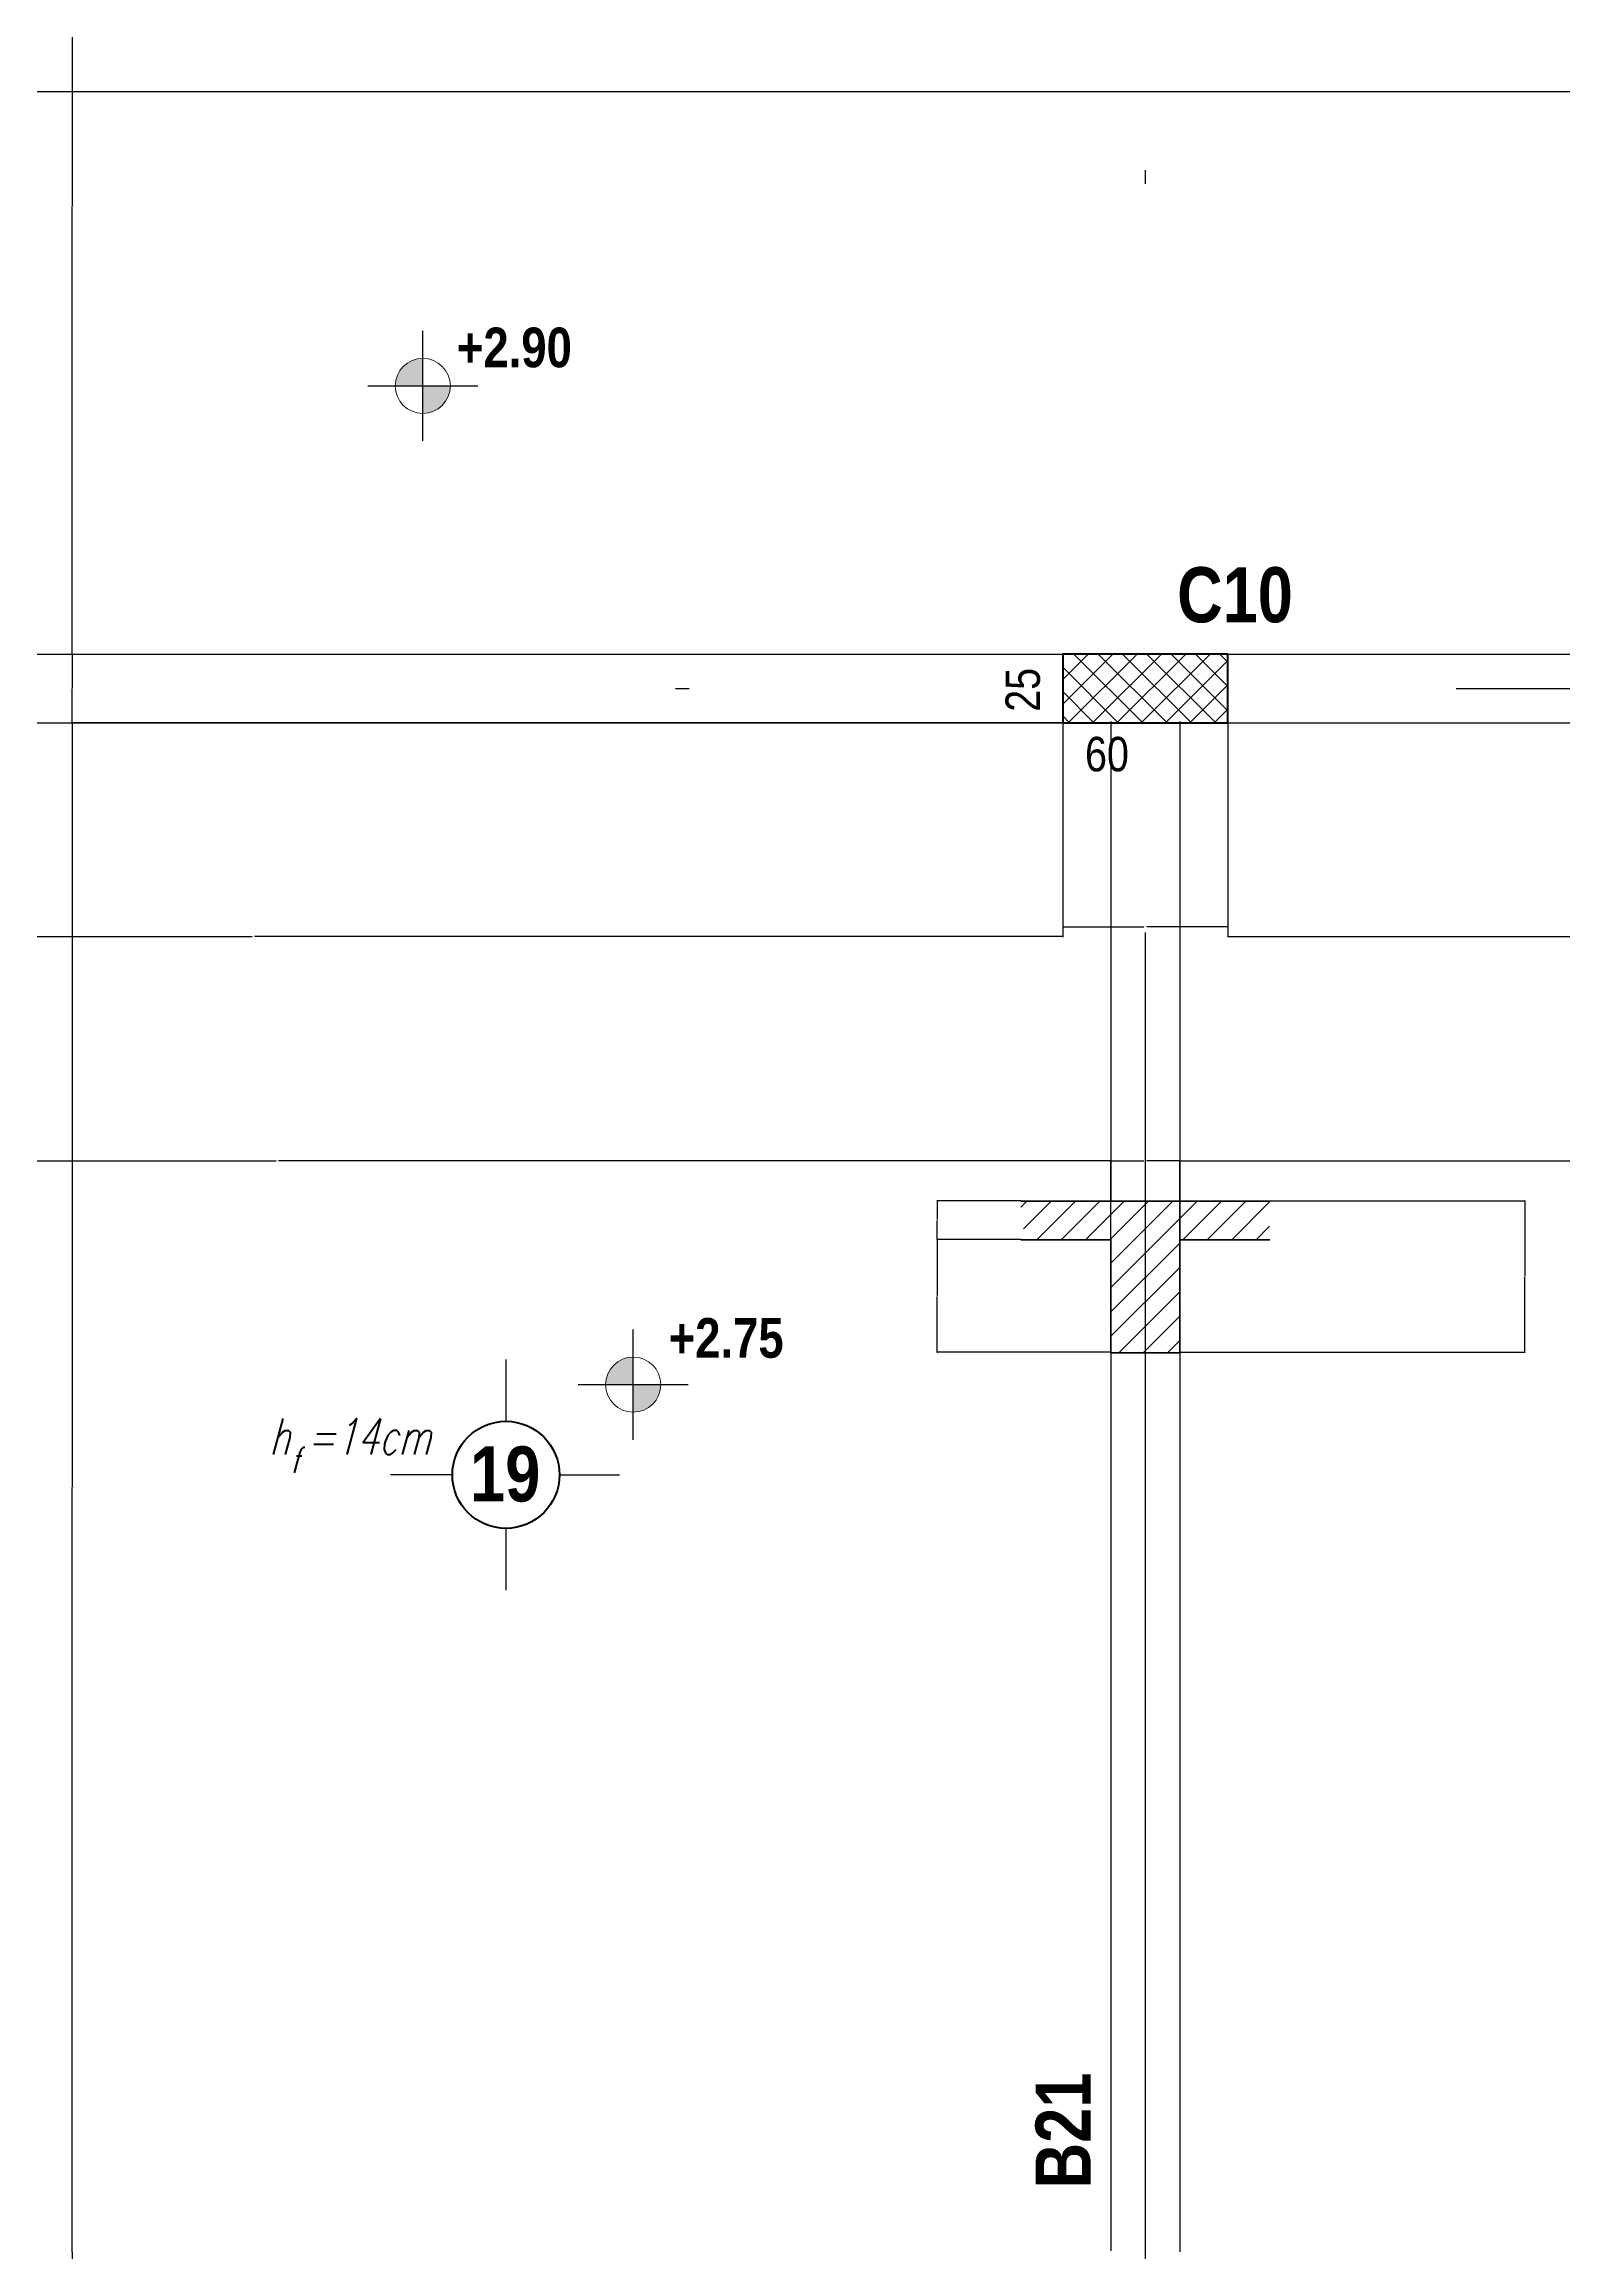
# Model space of a CAD drawing. Header units: millimetres. Extents: x 62 to 4126, y 148 to 2776.
# Drawn here: x 2196 to 2747, y 611 to 1412 of the extents above; entities that cross this region are included whole.
import ezdxf

# ---------------------------------------------------------------- set-up
doc = ezdxf.new("R2010")
doc.units = ezdxf.units.MM
doc.linetypes.add('DASHDOT', pattern=[25.4, 12.7, -6.35, 0, -6.35])
doc.linetypes.add('Solid Line copy-002', pattern=[1150, 5, -278.333333, 595, -271.666667])
for name, color, linetype, lineweight in [('!Column', 10, 'Continuous', 50), ('!Dimension', 70, 'Continuous', 25), ('!Hatch', 70, 'Continuous', 25), ('035', 30, 'Continuous', 30), ('Osi', 70, 'DASHDOT', 25)]:
    doc.layers.add(name, color=color, linetype=linetype, lineweight=lineweight)
doc.layers.add('text', color=7, linetype='Continuous')
doc.styles.add('GENERATED_STYLE_3', font='ARIALNB.TTF')
doc.styles.get("Standard").update_dxf_attribs({"font": 'arial.ttf'})
doc.styles.add('АRM_nadpis', font='simplex.shx', dxfattribs={"width": 0.7, "oblique": 15})
doc.dimstyles.get("Standard").update_dxf_attribs({"dimtxt": 2.5, "dimasz": 2.5, "dimexe": 1.25, "dimexo": 0.625, "dimtad": 1, "dimtxsty": 'Standard', "dimcen": 2.5, "dimazin": 3, "dimtfac": 1, "dimtmove": 0, "dimatfit": 3})

# ---------------------------------------------------------------- blocks, each defined once
blk = doc.blocks.new('*D2238')
at = {"layer": '!Dimension', "color": 0, "lineweight": -2}
for p, q in [((1977.91, 1393.72), (1977.91, 1395.04)), ((1978.09, 1394.86), (2769.23, 1394.86)), ((3842.73, 1394.86), (2770.56, 1394.86)), ((3842.91, 1393.72), (3842.91, 1395.04))]:
    blk.add_line(p, q, dxfattribs=at)
at = {"layer": '!Dimension', "color": 0}
for points in [[(1978.09, 1394.89), (1978.09, 1394.83), (1977.91, 1394.86)], [(3842.73, 1394.83), (3842.73, 1394.89), (3842.91, 1394.86)]]:
    blk.add_solid(points, dxfattribs=at)
at = {"layer": 'Defpoints', "color": 0}
for p in [(3842.91, 1394.86), (1977.91, 1393.66), (3842.91, 1393.66)]:
    blk.add_point(p, dxfattribs=at)
at = {"layer": '!Dimension', "color": 0, "insert": (2769.89, 1394.86), "char_height": 0.18, "attachment_point": 5}
blk.add_mtext('\\A1;1865.0000', dxfattribs=at)
blk = doc.blocks.new('*D2372')
at = {"layer": '!Dimension', "color": 0, "lineweight": -2}
for p, q in [((2205.84, 1190.66), (2205.73, 1190.66)), ((2205.91, 1190.48), (2205.91, 1178.34)), ((2205.91, 1165.84), (2205.91, 1177.98)), ((2205.84, 1165.66), (2205.73, 1165.66))]:
    blk.add_line(p, q, dxfattribs=at)
at = {"layer": '!Dimension', "color": 0}
for points in [[(2205.94, 1190.48), (2205.88, 1190.48), (2205.91, 1190.66)], [(2205.88, 1165.84), (2205.94, 1165.84), (2205.91, 1165.66)]]:
    blk.add_solid(points, dxfattribs=at)
at = {"layer": 'Defpoints', "color": 0}
for p in [(2205.91, 1190.66), (2205.91, 1165.66), (2205.91, 1165.66)]:
    blk.add_point(p, dxfattribs=at)
at = {"layer": '!Dimension', "color": 0, "insert": (2205.91, 1178.16), "char_height": 0.18, "attachment_point": 5}
blk.add_mtext('\\A1;25.0000', dxfattribs=at)
blk = doc.blocks.new('*D2373')
at = {"layer": '!Dimension', "color": 0, "lineweight": -2}
for p, q in [((1977.91, 1166.1), (1977.91, 1087.91)), ((2565.41, 1166.1), (2565.41, 1087.91))]:
    blk.add_line(p, q, dxfattribs=at)
at = {"layer": '!Dimension', "color": 0, "linetype": 'Continuous', "lineweight": -2}
for p, q in [((1978.09, 1088.09), (2271.26, 1088.09)), ((2565.23, 1088.09), (2272.05, 1088.09))]:
    blk.add_line(p, q, dxfattribs=at)
at = {"layer": '!Dimension', "color": 0}
for points in [[(1978.09, 1088.12), (1978.09, 1088.06), (1977.91, 1088.09)], [(2565.23, 1088.06), (2565.23, 1088.12), (2565.41, 1088.09)]]:
    blk.add_solid(points, dxfattribs=at)
at = {"layer": 'Defpoints', "color": 0}
for p in [(1977.91, 1166.16), (2565.41, 1166.16), (2565.41, 1088.09)]:
    blk.add_point(p, dxfattribs=at)
at = {"layer": '!Dimension', "color": 0, "insert": (2271.66, 1088.09), "char_height": 0.18, "attachment_point": 5}
blk.add_mtext('\\A1;587.5', dxfattribs=at)
blk = doc.blocks.new('*D2374')
at = {"layer": '!Dimension', "color": 0, "lineweight": -2}
for p, q in [((2565.41, 1166.1), (2565.41, 1091.41)), ((2625.41, 1166.1), (2625.41, 1091.41)), ((2565.59, 1091.59), (2594.87, 1091.59)), ((2625.23, 1091.59), (2595.94, 1091.59))]:
    blk.add_line(p, q, dxfattribs=at)
at = {"layer": '!Dimension', "color": 0}
for points in [[(2565.59, 1091.62), (2565.59, 1091.56), (2565.41, 1091.59)], [(2625.23, 1091.56), (2625.23, 1091.62), (2625.41, 1091.59)]]:
    blk.add_solid(points, dxfattribs=at)
at = {"layer": 'Defpoints', "color": 0}
for p in [(2565.41, 1166.16), (2625.41, 1166.16), (2625.41, 1091.59)]:
    blk.add_point(p, dxfattribs=at)
at = {"layer": '!Dimension', "color": 0, "insert": (2595.41, 1091.59), "char_height": 0.18, "attachment_point": 5}
blk.add_mtext('\\A1;60.0000', dxfattribs=at)
blk = doc.blocks.new('*D2375')
at = {"layer": '!Dimension', "color": 0, "lineweight": -2}
for p, q in [((2625.41, 1166.1), (2625.41, 1087.91)), ((3195.41, 1166.6), (3195.41, 1087.91))]:
    blk.add_line(p, q, dxfattribs=at)
at = {"layer": '!Dimension', "color": 0, "linetype": 'Continuous', "lineweight": -2}
for p, q in [((2625.59, 1088.09), (2910.01, 1088.09)), ((3195.23, 1088.09), (2910.8, 1088.09))]:
    blk.add_line(p, q, dxfattribs=at)
at = {"layer": '!Dimension', "color": 0}
for points in [[(2625.59, 1088.12), (2625.59, 1088.06), (2625.41, 1088.09)], [(3195.23, 1088.06), (3195.23, 1088.12), (3195.41, 1088.09)]]:
    blk.add_solid(points, dxfattribs=at)
at = {"layer": 'Defpoints', "color": 0}
for p in [(2625.41, 1166.16), (3195.41, 1166.66), (3195.41, 1088.09)]:
    blk.add_point(p, dxfattribs=at)
at = {"layer": '!Dimension', "color": 0, "insert": (2910.41, 1088.09), "char_height": 0.18, "attachment_point": 5}
blk.add_mtext('\\A1;570.0', dxfattribs=at)
blk = doc.blocks.new('*D2408')
at = {"layer": '!Dimension', "color": 0, "lineweight": -2}
for p, q in [((2205.84, 610.66), (2205.73, 610.66)), ((2205.91, 610.48), (2205.91, 598.34)), ((2205.91, 585.84), (2205.91, 597.98)), ((2205.84, 585.66), (2205.73, 585.66))]:
    blk.add_line(p, q, dxfattribs=at)
at = {"layer": '!Dimension', "color": 0}
for points in [[(2205.94, 610.48), (2205.88, 610.48), (2205.91, 610.66)], [(2205.88, 585.84), (2205.94, 585.84), (2205.91, 585.66)]]:
    blk.add_solid(points, dxfattribs=at)
at = {"layer": 'Defpoints', "color": 0}
for p in [(2205.91, 610.66), (2205.91, 585.66), (2205.91, 585.66)]:
    blk.add_point(p, dxfattribs=at)
at = {"layer": '!Dimension', "color": 0, "insert": (2205.91, 598.16), "char_height": 0.18, "attachment_point": 5}
blk.add_mtext('\\A1;25.0000', dxfattribs=at)
blk = doc.blocks.new('*D2489')
at = {"layer": '!Dimension', "color": 0, "lineweight": -2}
for p, q in [((1977.91, 977.22), (1977.91, 1006.84)), ((2582.91, 970.22), (2582.91, 1006.84))]:
    blk.add_line(p, q, dxfattribs=at)
at = {"layer": '!Dimension', "color": 0, "linetype": 'Continuous', "lineweight": -2}
for p, q in [((1978.09, 1006.66), (2280.01, 1006.66)), ((2582.73, 1006.66), (2280.8, 1006.66))]:
    blk.add_line(p, q, dxfattribs=at)
at = {"layer": '!Dimension', "color": 0}
for points in [[(1978.09, 1006.69), (1978.09, 1006.63), (1977.91, 1006.66)], [(2582.73, 1006.63), (2582.73, 1006.69), (2582.91, 1006.66)]]:
    blk.add_solid(points, dxfattribs=at)
at = {"layer": 'Defpoints', "color": 0}
for p in [(2582.91, 1006.66), (1977.91, 977.16), (2582.91, 970.16)]:
    blk.add_point(p, dxfattribs=at)
at = {"layer": '!Dimension', "color": 0, "insert": (2280.41, 1006.66), "char_height": 0.18, "attachment_point": 5}
blk.add_mtext('\\A1;605.0', dxfattribs=at)
blk = doc.blocks.new('*D2490')
at = {"layer": '!Dimension', "color": 0, "lineweight": -2}
for p, q in [((2607.91, 970.22), (2607.91, 1006.84)), ((2608.09, 1006.66), (2909.8, 1006.66)), ((3212.73, 1006.66), (2911.01, 1006.66)), ((3212.91, 971.22), (3212.91, 1006.84))]:
    blk.add_line(p, q, dxfattribs=at)
at = {"layer": '!Dimension', "color": 0}
for points in [[(2608.09, 1006.69), (2608.09, 1006.63), (2607.91, 1006.66)], [(3212.73, 1006.63), (3212.73, 1006.69), (3212.91, 1006.66)]]:
    blk.add_solid(points, dxfattribs=at)
at = {"layer": 'Defpoints', "color": 0}
for p in [(3212.91, 1006.66), (2607.91, 970.16), (3212.91, 971.16)]:
    blk.add_point(p, dxfattribs=at)
at = {"layer": '!Dimension', "color": 0, "insert": (2910.41, 1006.66), "char_height": 0.18, "attachment_point": 5}
blk.add_mtext('\\A1;605.0000', dxfattribs=at)
blk = doc.blocks.new('*D2492')
at = {"layer": '!Dimension', "color": 0, "lineweight": -2}
for p, q in [((2582.84, 1165.66), (2205.73, 1165.66)), ((2205.91, 1165.48), (2205.91, 888.34)), ((2205.91, 610.84), (2205.91, 887.98)), ((2205.97, 610.66), (2206.09, 610.66))]:
    blk.add_line(p, q, dxfattribs=at)
at = {"layer": '!Dimension', "color": 0}
for points in [[(2205.94, 1165.48), (2205.88, 1165.48), (2205.91, 1165.66)], [(2205.88, 610.84), (2205.94, 610.84), (2205.91, 610.66)]]:
    blk.add_solid(points, dxfattribs=at)
at = {"layer": 'Defpoints', "color": 0}
for p in [(2205.91, 1165.66), (2582.91, 1165.66), (2205.91, 610.66)]:
    blk.add_point(p, dxfattribs=at)
at = {"layer": '!Dimension', "color": 0, "insert": (2205.91, 888.16), "char_height": 0.18, "attachment_point": 5}
blk.add_mtext('\\A1;555.0000', dxfattribs=at)
blk = doc.blocks.new('*D2493')
at = {"color": 0, "linetype": 'Continuous', "lineweight": -2}
for p, q in [((2550.34, 992.16), (2519.68, 992.16)), ((2519.86, 991.98), (2519.86, 985.34)), ((2550.34, 978.16), (2519.68, 978.16)), ((2519.86, 978.34), (2519.86, 984.98))]:
    blk.add_line(p, q, dxfattribs=at)
at = {"color": 0}
for points in [[(2519.89, 991.98), (2519.83, 991.98), (2519.86, 992.16)], [(2519.83, 978.34), (2519.89, 978.34), (2519.86, 978.16)]]:
    blk.add_solid(points, dxfattribs=at)
at = {"layer": 'Defpoints', "color": 0}
for p in [(2519.86, 992.16), (2550.41, 992.16), (2550.41, 978.16)]:
    blk.add_point(p, dxfattribs=at)
at = {"color": 0, "lineweight": 25, "insert": (2519.86, 985.16), "char_height": 0.18, "attachment_point": 5}
blk.add_mtext('\\A1;14.0000', dxfattribs=at)
blk = doc.blocks.new('_Oblique')
at = {"color": 0, "linetype": 'ByBlock', "lineweight": -2}
blk.add_line((-0.5, -0.5), (0.5, 0.5), dxfattribs=at)
blk = doc.blocks.new('*D2494')
at = {"color": 0, "linetype": 'Continuous', "lineweight": -2}
for p, q in [((2550.34, 978.16), (2519.68, 978.16)), ((2519.86, 978.16), (2519.86, 957.84)), ((2519.86, 937.16), (2519.86, 957.48)), ((2582.84, 937.16), (2519.68, 937.16))]:
    blk.add_line(p, q, dxfattribs=at)
at = {"layer": 'Defpoints', "color": 0}
for p in [(2519.86, 978.16), (2550.41, 978.16), (2582.91, 937.16)]:
    blk.add_point(p, dxfattribs=at)
at = {"color": 0, "lineweight": -2, "xscale": 0.18, "yscale": 0.18, "zscale": 0.18}
for p, rotation in [((2519.86, 978.16), 90), ((2519.86, 937.16), 270)]:
    blk.add_blockref('_Oblique', p, dxfattribs=dict(at, rotation=rotation))
at = {"color": 0, "lineweight": 25, "insert": (2519.86, 957.66), "char_height": 0.18, "attachment_point": 5}
blk.add_mtext('\\A1;41.0000', dxfattribs=at)
blk = doc.blocks.new('*D2498')
at = {"layer": '!Dimension', "color": 0, "lineweight": -2}
for p, q in [((1977.91, 1166.1), (1977.91, 1087.91)), ((2565.41, 1166.1), (2565.41, 1087.91))]:
    blk.add_line(p, q, dxfattribs=at)
at = {"layer": '!Dimension', "color": 0, "linetype": 'Continuous', "lineweight": -2}
for p, q in [((1978.09, 1088.09), (2271.26, 1088.09)), ((2565.23, 1088.09), (2272.05, 1088.09))]:
    blk.add_line(p, q, dxfattribs=at)
at = {"layer": '!Dimension', "color": 0}
for points in [[(1978.09, 1088.12), (1978.09, 1088.06), (1977.91, 1088.09)], [(2565.23, 1088.06), (2565.23, 1088.12), (2565.41, 1088.09)]]:
    blk.add_solid(points, dxfattribs=at)
at = {"layer": 'Defpoints', "color": 0}
for p in [(1977.91, 1166.16), (2565.41, 1166.16), (2565.41, 1088.09)]:
    blk.add_point(p, dxfattribs=at)
at = {"layer": '!Dimension', "color": 0, "insert": (2271.66, 1088.09), "char_height": 0.18, "attachment_point": 5}
blk.add_mtext('\\A1;587.5', dxfattribs=at)
blk = doc.blocks.new('*D2499')
at = {"layer": '!Dimension', "color": 0, "lineweight": -2}
for p, q in [((2565.41, 1166.1), (2565.41, 1091.41)), ((2625.41, 1166.1), (2625.41, 1091.41)), ((2565.59, 1091.59), (2594.87, 1091.59)), ((2625.23, 1091.59), (2595.94, 1091.59))]:
    blk.add_line(p, q, dxfattribs=at)
at = {"layer": '!Dimension', "color": 0}
for points in [[(2565.59, 1091.62), (2565.59, 1091.56), (2565.41, 1091.59)], [(2625.23, 1091.56), (2625.23, 1091.62), (2625.41, 1091.59)]]:
    blk.add_solid(points, dxfattribs=at)
at = {"layer": 'Defpoints', "color": 0}
for p in [(2565.41, 1166.16), (2625.41, 1166.16), (2625.41, 1091.59)]:
    blk.add_point(p, dxfattribs=at)
at = {"layer": '!Dimension', "color": 0, "insert": (2595.41, 1091.59), "char_height": 0.18, "attachment_point": 5}
blk.add_mtext('\\A1;60.0000', dxfattribs=at)
blk = doc.blocks.new('*D2500')
at = {"layer": '!Dimension', "color": 0, "lineweight": -2}
for p, q in [((2625.41, 1166.1), (2625.41, 1087.91)), ((3195.41, 1166.1), (3195.41, 1087.91))]:
    blk.add_line(p, q, dxfattribs=at)
at = {"layer": '!Dimension', "color": 0, "linetype": 'Continuous', "lineweight": -2}
for p, q in [((2625.59, 1088.09), (2910.01, 1088.09)), ((3195.23, 1088.09), (2910.8, 1088.09))]:
    blk.add_line(p, q, dxfattribs=at)
at = {"layer": '!Dimension', "color": 0}
for points in [[(2625.59, 1088.12), (2625.59, 1088.06), (2625.41, 1088.09)], [(3195.23, 1088.06), (3195.23, 1088.12), (3195.41, 1088.09)]]:
    blk.add_solid(points, dxfattribs=at)
at = {"layer": 'Defpoints', "color": 0}
for p in [(2625.41, 1166.16), (3195.41, 1166.16), (3195.41, 1088.09)]:
    blk.add_point(p, dxfattribs=at)
at = {"layer": '!Dimension', "color": 0, "insert": (2910.41, 1088.09), "char_height": 0.18, "attachment_point": 5}
blk.add_mtext('\\A1;570.0', dxfattribs=at)
blk = doc.blocks.new('*D2504')
at = {"layer": '!Dimension', "color": 0, "lineweight": -2}
for p, q in [((2582.91, 1006.72), (2582.91, 1006.84)), ((2583.09, 1006.66), (2594.87, 1006.66)), ((2607.73, 1006.66), (2595.94, 1006.66)), ((2607.91, 1006.72), (2607.91, 1006.84))]:
    blk.add_line(p, q, dxfattribs=at)
at = {"layer": '!Dimension', "color": 0}
for points in [[(2583.09, 1006.69), (2583.09, 1006.63), (2582.91, 1006.66)], [(2607.73, 1006.63), (2607.73, 1006.69), (2607.91, 1006.66)]]:
    blk.add_solid(points, dxfattribs=at)
at = {"layer": 'Defpoints', "color": 0}
for p in [(2582.91, 1006.66), (2607.91, 1006.66), (2607.91, 1006.66)]:
    blk.add_point(p, dxfattribs=at)
at = {"layer": '!Dimension', "color": 0, "insert": (2595.41, 1006.66), "char_height": 0.18, "attachment_point": 5}
blk.add_mtext('\\A1;25.0000', dxfattribs=at)
blk = doc.blocks.new('*D2570')
at = {"layer": '!Dimension', "color": 0, "lineweight": -2}
for p, q in [((2205.84, 1515.66), (2205.73, 1515.66)), ((2205.91, 1515.48), (2205.91, 1353.34)), ((2205.91, 1190.84), (2205.91, 1352.98)), ((2205.84, 1190.66), (2205.73, 1190.66))]:
    blk.add_line(p, q, dxfattribs=at)
at = {"layer": '!Dimension', "color": 0}
for points in [[(2205.94, 1515.48), (2205.88, 1515.48), (2205.91, 1515.66)], [(2205.88, 1190.84), (2205.94, 1190.84), (2205.91, 1190.66)]]:
    blk.add_solid(points, dxfattribs=at)
at = {"layer": 'Defpoints', "color": 0}
for p in [(2205.91, 1515.66), (2205.91, 1190.66), (2205.91, 1190.66)]:
    blk.add_point(p, dxfattribs=at)
at = {"layer": '!Dimension', "color": 0, "insert": (2205.91, 1353.16), "char_height": 0.18, "attachment_point": 5}
blk.add_mtext('\\A1;325.0000', dxfattribs=at)
blk = doc.blocks.new('*D2583')
at = {"color": 0, "linetype": 'Continuous', "lineweight": -2}
for p, q in [((2607.97, 992.16), (2733.28, 992.16)), ((2733.1, 992.16), (2733.1, 964.84)), ((2733.1, 937.16), (2733.1, 964.48)), ((2607.97, 937.16), (2733.28, 937.16))]:
    blk.add_line(p, q, dxfattribs=at)
at = {"layer": 'Defpoints', "color": 0}
for p in [(2607.91, 992.16), (2733.1, 992.16), (2607.91, 937.16)]:
    blk.add_point(p, dxfattribs=at)
at = {"color": 0, "lineweight": -2, "xscale": 0.18, "yscale": 0.18, "zscale": 0.18}
for p, rotation in [((2733.1, 992.16), 90), ((2733.1, 937.16), 270)]:
    blk.add_blockref('_Oblique', p, dxfattribs=dict(at, rotation=rotation))
at = {"color": 0, "lineweight": 25, "insert": (2733.1, 964.66), "char_height": 0.18, "attachment_point": 5}
blk.add_mtext('\\A1;55.0000', dxfattribs=at)

msp = doc.modelspace()

# ---------------------------------------------------------------- hatches: boundary and pattern name
at = {"layer": '!Hatch'}
h = msp.add_hatch(dxfattribs=at)
h.set_pattern_fill('ANSI37', color=256, scale=50)
h.set_pattern_definition([(45, (-895444.6946, -493459.714), (-4.419417382, 4.419417382), []), (135, (-895444.6946, -493459.714), (-4.419417382, -4.419417382), [])])
h.paths.add_polyline_path([(2625.413, 1177.991), (2625.413, 1190.637), (2565.413, 1190.637), (2565.413, 1177.979)])
h.paths.add_polyline_path([(2565.413, 1177.979), (2565.413, 1165.637), (2625.413, 1165.637), (2625.413, 1177.991)])
at = {"linetype": 'Continuous', "lineweight": 20}
h = msp.add_hatch(color=7, dxfattribs=at)
h.paths.add_polyline_path([(2323.172, 1287.967), (2333.172, 1287.967), (2333.172, 1297.967, 0.4142136)])
h.paths.add_polyline_path([(2333.172, 1287.967), (2333.172, 1277.967, 0.4142136), (2343.172, 1287.967)])
h = msp.add_hatch(color=7, dxfattribs=at)
h.paths.add_polyline_path([(2399.542, 925.432), (2409.542, 925.432), (2409.542, 935.432, 0.4142136)])
h.paths.add_polyline_path([(2409.542, 925.432), (2409.542, 915.432, 0.4142136), (2419.542, 925.432)])

# ---------------------------------------------------------------- linework, layer by layer
at = {"layer": '!Column'}
msp.add_lwpolyline([(2565.413, 1165.637), (2625.413, 1165.637), (2625.413, 1190.637), (2565.413, 1190.637)], close=True, dxfattribs=at)
at = {"color": 7, "linetype": 'Continuous', "lineweight": 25}
for p, q in [((2333.172, 1267.967), (2333.172, 1307.967)), ((2313.172, 1287.967), (2353.172, 1287.967)), ((2550.272, 989.892), (2552.363, 991.983)), ((2551.201, 981.983), (2561.201, 991.983)), ((2556.04, 977.983), (2570.04, 991.983)), ((2564.879, 977.983), (2578.879, 991.983)), ((2573.718, 977.983), (2587.718, 991.983)), ((2582.9, 978.326), (2596.557, 991.983)), ((2582.9, 969.487), (2605.396, 991.983)), ((2582.9, 960.648), (2614.234, 991.983)), ((2609.073, 977.983), (2623.073, 991.983)), ((2617.912, 977.983), (2631.912, 991.983)), ((2626.751, 977.983), (2640.528, 991.76)), ((2635.59, 977.983), (2640.528, 982.921)), ((2582.9, 951.809), (2607.9, 976.809)), ((2582.9, 942.97), (2607.9, 967.97)), ((2585.751, 936.983), (2607.9, 959.132)), ((2594.59, 936.983), (2607.9, 950.293)), ((2409.542, 905.432), (2409.542, 945.432)), ((2603.429, 936.983), (2607.9, 941.454)), ((2389.542, 925.432), (2429.542, 925.432))]:
    msp.add_line(p, q, dxfattribs=at)
at = {"color": 3, "linetype": 'Continuous', "lineweight": 35}
for p, q in [((2550.272, 991.983), (2640.528, 991.983)), ((2550.272, 977.983), (2582.9, 977.983)), ((2582.9, 977.983), (2582.9, 936.983)), ((2607.913, 977.983), (2607.913, 936.983)), ((2607.913, 977.983), (2640.542, 977.983)), ((2582.9, 936.983), (2607.9, 936.983))]:
    msp.add_line(p, q, dxfattribs=at)
at = {"color": 4, "linetype": 'Continuous', "lineweight": 25}
for p, q in [((2363.34, 934.552), (2363.34, 912.118)), ((2343.906, 892.685), (2321.472, 892.685)), ((2382.773, 892.685), (2404.596, 892.685)), ((2363.34, 873.251), (2363.34, 850.817))]:
    msp.add_line(p, q, dxfattribs=at)
at = {"color": 7, "linetype": 'Continuous', "lineweight": 20}
for centre in [(2333.172, 1287.967), (2409.542, 925.432)]:
    msp.add_circle(centre, 10, dxfattribs=at)
at = {"color": 4, "linetype": 'Continuous', "lineweight": 40}
msp.add_circle((2363.34, 892.685), 19.433, dxfattribs=at)
at = {"layer": '035'}
for p, q in [((1952.913, 1190.637), (3538.913, 1190.637)), ((1977.913, 1165.637), (3538.913, 1165.637)), ((2582.913, 1166.165), (2582.9, 991.983)), ((2607.913, 1166.165), (2607.913, 905.16)), ((2582.9, 978.326), (2582.9, 610.946)), ((2607.913, 905.16), (2607.913, 610.637))]:
    msp.add_line(p, q, dxfattribs=at)
at = {"layer": 'Osi', "linetype": 'Solid Line copy-002', "lineweight": 25}
for p, q in [((2595.413, 211.257), (2595.413, 2654.348)), ((124.878, 1178.137), (4062.963, 1178.137))]:
    msp.add_line(p, q, dxfattribs=at)

# ---------------------------------------------------------------- texts
at = {"layer": 'text', "style": 'АRM_nadpis', "oblique": 15, "width": 0.7}
for s, height, p in [('h =14cm', 13.122, (2277.306, 900.036)), ('f', 9.185, (2285.144, 893.427))]:
    msp.add_text(s, height=height, dxfattribs=at).set_placement(p)
at = {"layer": 'text', "color": 6, "linetype": 'Continuous', "lineweight": 5, "attachment_point": 2, "style": 'GENERATED_STYLE_3'}
for s, insert, char_height in [('+2.90', (2366.405, 1309.12), 14.4), ('C10', (2627.954, 1222.15), 20), ('{\\fArial Narrow|b0|i0|c204|p34;60}', (2581.479, 1160.554), 12.5), ('+2.75', (2443.274, 949.585), 14.4)]:
    msp.add_mtext(s, dxfattribs=dict(at, insert=insert, char_height=char_height))
at = {"layer": 'text', "color": 6, "linetype": 'Continuous', "lineweight": 5, "insert": (2544.662, 1177.634), "char_height": 12.5, "attachment_point": 2, "rotation": 90, "style": 'GENERATED_STYLE_3'}
msp.add_mtext('{\\fArial Narrow|b0|i0|c204|p34;25}', dxfattribs=at)
at = {"layer": 'text', "color": 4, "linetype": 'Continuous', "lineweight": 5, "insert": (2363.096, 903.014), "char_height": 20, "attachment_point": 2, "style": 'GENERATED_STYLE_3'}
msp.add_mtext('19', dxfattribs=at)
at = {"layer": 'text', "color": 3, "linetype": 'Continuous', "lineweight": 5, "insert": (2555.57, 654.672), "char_height": 20, "attachment_point": 2, "rotation": 90, "style": 'GENERATED_STYLE_3'}
msp.add_mtext('B21', dxfattribs=at)
msp.add_mtext('B21', dxfattribs=at)

# ---------------------------------------------------------------- dimensions: what is measured, and where the dimension line sits
at = {"layer": '!Dimension'}
for base, p1, p2, angle, picture, middle in [((2205.905, 1190.66), (2205.905, 1515.66), (2205.905, 1190.66), 90, '*D2570', (2205.905, 1353.16)), ((2205.905, 1165.66), (2205.905, 1190.66), (2205.905, 1165.66), 90, '*D2372', (2205.905, 1178.16)), ((2205.905, 1165.66), (2205.905, 610.66), (2582.905, 1165.66), 270, '*D2492', (2205.905, 888.16)), ((2205.905, 585.66), (2205.905, 610.66), (2205.905, 585.66), 90, '*D2408', (2205.905, 598.16))]:
    dim = msp.add_linear_dim(base=base, p1=p1, p2=p2, angle=angle, dimstyle='Standard', dxfattribs=at)
    dim.commit()
    dim.dimension.update_dxf_attribs({"geometry": picture, "text_midpoint": middle})
dim = msp.add_linear_dim(base=(3842.905, 1394.858), p1=(1977.905, 1393.66), p2=(3842.905, 1393.66), dimstyle='Standard', dxfattribs=at)
dim.commit()
dim.dimension.update_dxf_attribs({"geometry": '*D2238', "text_midpoint": (2769.894, 1394.858), "dimtype": 160})
for base, p1, p2, picture, middle in [((2565.405, 1088.089), (1977.905, 1166.16), (2565.405, 1166.16), '*D2373', (2271.655, 1088.089)), ((2565.405, 1088.089), (1977.905, 1166.16), (2565.405, 1166.16), '*D2498', (2271.655, 1088.089)), ((3195.405, 1088.089), (2625.405, 1166.16), (3195.405, 1166.66), '*D2375', (2910.405, 1088.089)), ((3195.405, 1088.089), (2625.405, 1166.16), (3195.405, 1166.16), '*D2500', (2910.405, 1088.089)), ((2582.905, 1006.66), (1977.905, 977.16), (2582.905, 970.16), '*D2489', (2280.405, 1006.66))]:
    dim = msp.add_linear_dim(base=base, p1=p1, p2=p2, dimstyle='Standard', override={"dimdec": 1}, dxfattribs=at)
    dim.commit()
    dim.dimension.update_dxf_attribs({"geometry": picture, "text_midpoint": middle})
for base, p1, p2, picture, middle in [((2625.405, 1091.589), (2565.405, 1166.16), (2625.405, 1166.16), '*D2374', (2595.405, 1091.589)), ((2625.405, 1091.589), (2565.405, 1166.16), (2625.405, 1166.16), '*D2499', (2595.405, 1091.589)), ((2607.905, 1006.66), (2582.905, 1006.66), (2607.905, 1006.66), '*D2504', (2595.405, 1006.66)), ((3212.905, 1006.66), (2607.905, 970.16), (3212.905, 971.16), '*D2490', (2910.405, 1006.66))]:
    dim = msp.add_linear_dim(base=base, p1=p1, p2=p2, dimstyle='Standard', dxfattribs=at)
    dim.commit()
    dim.dimension.update_dxf_attribs({"geometry": picture, "text_midpoint": middle})
at = {"color": 7, "linetype": 'Continuous', "lineweight": 25}
dim = msp.add_linear_dim(base=(2519.86, 992.16), p1=(2550.405, 978.16), p2=(2550.405, 992.16), angle=90, dimstyle='Standard', dxfattribs=at)
dim.commit()
dim.dimension.update_dxf_attribs({"geometry": '*D2493', "text_midpoint": (2519.86, 985.16)})
dim = msp.add_aligned_dim(p1=(2607.905, 937.16), p2=(2607.905, 992.16), distance=-125.191, dimstyle='Standard', override={"dimblk": 'Oblique'}, dxfattribs=at)
dim.commit()
dim.dimension.update_dxf_attribs({"geometry": '*D2583', "text_midpoint": (2733.096, 964.66)})
dim = msp.add_linear_dim(base=(2519.86, 978.16), p1=(2582.905, 937.16), p2=(2550.405, 978.16), angle=90, dimstyle='Standard', override={"dimblk": 'Oblique'}, dxfattribs=at)
dim.commit()
dim.dimension.update_dxf_attribs({"geometry": '*D2494', "text_midpoint": (2519.86, 957.66)})

doc.saveas('drawing.dxf')
